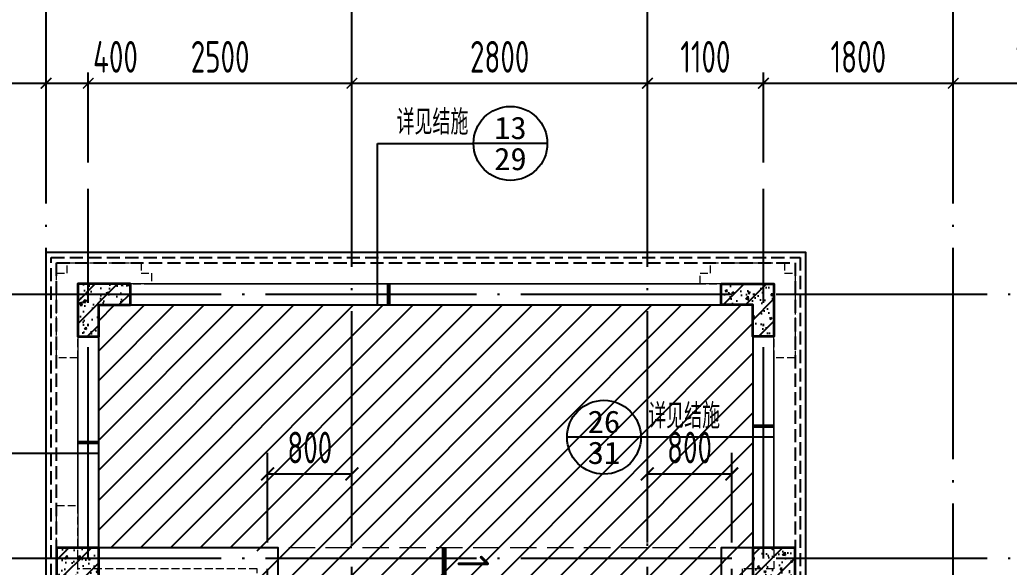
# Model space of a CAD drawing. Extents: x -655480 to 203344, y -294099 to 287156.
# Drawn here: x -183763 to -174383, y 139208 to 144392 of the extents above; entities that cross this region are included whole.
import ezdxf
from ezdxf.enums import TextEntityAlignment as Align

# ---------------------------------------------------------------- set-up
doc = ezdxf.new("R2010")
doc.units = 0
doc.header["$LTSCALE"] = 1000
for name, pattern in [('__DASH', [0.35, 0.25, -0.1]), ('DASH', [0.35, 0.25, -0.1]), ('DOTE', [2.42, 2, -0.2, 0.02, -0.2])]:
    doc.linetypes.add(name, pattern=pattern)
doc.layers.get('0').update_dxf_attribs({"linetype": 'CONTINUOUS'})
doc.layers.get('DEFPOINTS').update_dxf_attribs({"linetype": 'CONTINUOUS'})
for name, color, linetype in [('A-AXIS', 1, 'CONTINUOUS'), ('A-DOTE', 10, 'DOTE'), ('DIM_IDEN', 67, 'CONTINUOUS'), ('PUB_TEXT', 2, 'CONTINUOUS'), ('ROOF', 183, 'CONTINUOUS'), ('S-B板填充', 251, 'CONTINUOUS'), ('S-L主梁线', 4, 'DASH'), ('S-Q墙填充', 252, 'CONTINUOUS'), ('S-Q墙标注', 3, 'CONTINUOUS'), ('S-Y一般标注', 3, 'CONTINUOUS'), ('S-Z柱填充', 252, 'CONTINUOUS'), ('S-Z柱实线', 6, 'CONTINUOUS'), ('THICK', 6, 'CONTINUOUS')]:
    doc.layers.add(name, color=color, linetype=linetype)
doc.layers.add('平面-看线', color=45, linetype='CONTINUOUS', lineweight=15)
doc.styles.add('_TCH_AXIS', font='COMPLEX', dxfattribs={"bigfont": 'GBCBIG'})
doc.styles.add('_TCH_LABEL', font='simhei.ttf')
doc.styles.add('TSSD_DIMENSION', font='Tssdeng.shx', dxfattribs={"width": 0.7, "bigfont": 'tssdchn.shx'})
doc.styles.add('TSSD_Label', font='Tssdeng.shx', dxfattribs={"width": 0.7, "bigfont": 'hztxt.shx'})
doc.styles.add('TSSD_REIN', font='tssdeng.shx', dxfattribs={"width": 0.7, "height": 300, "bigfont": 'tssdchn.shx'})
doc.styles.add('结构文字', font='zstxt.shx', dxfattribs={"width": 0.7, "bigfont": 'zshz.shx'})
doc.dimstyles.new('STRUCK', dxfattribs={"dimtxt": 400, "dimasz": 121, "dimexe": 200, "dimexo": 150, "dimgap": 115, "dimtad": 1, "dimdec": 0, "dimdsep": 46, "dimtxsty": '结构文字', "dimblk": 'ARCHTICK', "dimcen": 400, "dimclrd": 3, "dimclre": 3, "dimclrt": 7, "dimadec": 0, "dimazin": 0, "dimtfac": 1, "dimtdec": 0, "dimtix": 1, "dimtmove": 2, "dimatfit": 3, "dimldrblk": '_DIMX', "dimfxl": 1, "dimtolj": 1, "dimtzin": 0, "dimarcsym": 0})
doc.dimstyles.new('TSSD_100_100', dxfattribs={"dimtxt": 300, "dimasz": 100, "dimexe": 100, "dimexo": 250, "dimgap": 100, "dimtad": 1, "dimdec": 0, "dimzin": 0, "dimdsep": 46, "dimtxsty": 'TSSD_DIMENSION', "dimblk": 'ARCHTICK', "dimcen": 0, "dimdle": 100, "dimclrt": 7, "dimadec": 0, "dimazin": 0, "dimtfac": 1, "dimtdec": 0, "dimtix": 1, "dimtmove": 2, "dimatfit": 3, "dimldrblk": 'ARCHTICK', "dimfxl": 1, "dimtolj": 1, "dimtzin": 0, "dimarcsym": 0})
pattern_1 = [(50, (46738.58, -83346.06), (215.17805, -18.82564), [22.5, -247.5]), (355, (46738.58, -83346.06), (-41.6254, 225.65764), [18, -198]), (100.4514, (46756.5, -83347.63), (173.55281, 206.83186), [19.12206, -210.34263]), (46.1842, (46738.58, -83286.06), (320.1723, -49.6557), [33.75, -371.25]), (96.6356, (46765.26, -83290.2), (280.3988, 292.23536), [28.6831, -315.5139]), (351.1842, (46738.58, -83286.06), (280.3986, 292.2356), [27, -297]), (21, (46768.58, -83301.06), (179.07212, -120.78567), [22.5, -247.5]), (326, (46768.58, -83301.06), (72.9946, 217.545), [18, -198]), (71.4514, (46783.5, -83311.13), (252.0668, 96.75915), [19.12206, -210.34263]), (37.5, (46738.58, -83346.06), (3.647957, 99.868156), [0, -195.6, 0, -201, 0, -198.75]), (7.5, (46738.58, -83346.06), (78.92086, 118.32351), [0, -114.6, 0, -191.1, 0, -75.75]), (327.5, (46671.68, -83346.06), (160.14673, -6.76646), [0, -75, 0, -234, 0, -310.5]), (317.5, (46641.68, -83346.06), (174.95585, 30.0315), [0, -97.5, 0, -155.4, 0, -220.5]), (45, (46738.58, -83346.06), (-106.06602, 106.06602), [])]

# ---------------------------------------------------------------- blocks, each defined once
blk = doc.blocks.new('_ArchTick')
at = {"color": 0, "linetype": 'ByBlock', "const_width": 0.15}
blk.add_lwpolyline([(-0.5, -0.5), (0.5, 0.5)], dxfattribs=at)
blk = doc.blocks.new('*D79')
at = {"layer": 'DEFPOINTS', "color": 0, "transparency": 16777216}
for p in [(12800, 22100), (11100, 21100), (12800, 21100)]:
    blk.add_point(p, dxfattribs=at)
at = {"layer": 'S-Y一般标注', "color": 0, "lineweight": -2, "transparency": 16777216}
for p, q in [((11100, 21350), (11100, 22200)), ((12800, 21350), (12800, 22200)), ((11000, 22100), (12900, 22100))]:
    blk.add_line(p, q, dxfattribs=at)
at = {"layer": 'S-Y一般标注', "color": 0, "lineweight": -2, "transparency": 16777216, "xscale": 100, "yscale": 100, "zscale": 100, "rotation": 180}
blk.add_blockref('_ArchTick', (11100, 22100), dxfattribs=at)
at = {"layer": 'S-Y一般标注', "color": 0, "lineweight": -2, "transparency": 16777216, "xscale": 100, "yscale": 100, "zscale": 100}
blk.add_blockref('_ArchTick', (12800, 22100), dxfattribs=at)
at = {"layer": 'S-Y一般标注', "color": 7, "transparency": 16777216, "insert": (11950, 22350), "char_height": 300, "attachment_point": 5, "style": 'TSSD_DIMENSION'}
blk.add_mtext('\\A1;1700', dxfattribs=at)
blk = doc.blocks.new('*D80')
at = {"layer": 'DEFPOINTS', "color": 0, "transparency": 16777216}
for p in [(13200, 22100), (12800, 21100), (13200, 21100)]:
    blk.add_point(p, dxfattribs=at)
at = {"layer": 'S-Y一般标注', "color": 0, "lineweight": -2, "transparency": 16777216}
for p, q in [((12800, 21350), (12800, 22200)), ((13200, 21350), (13200, 22200)), ((12700, 22100), (13300, 22100))]:
    blk.add_line(p, q, dxfattribs=at)
at = {"layer": 'S-Y一般标注', "color": 0, "lineweight": -2, "transparency": 16777216, "xscale": 100, "yscale": 100, "zscale": 100, "rotation": 180}
blk.add_blockref('_ArchTick', (12800, 22100), dxfattribs=at)
at = {"layer": 'S-Y一般标注', "color": 0, "lineweight": -2, "transparency": 16777216, "xscale": 100, "yscale": 100, "zscale": 100}
blk.add_blockref('_ArchTick', (13200, 22100), dxfattribs=at)
at = {"layer": 'S-Y一般标注', "color": 7, "transparency": 16777216, "insert": (13458.1, 22350), "char_height": 300, "attachment_point": 5, "style": 'TSSD_DIMENSION'}
blk.add_mtext('\\A1;400', dxfattribs=at)
blk = doc.blocks.new('*D81')
at = {"layer": 'DEFPOINTS', "color": 0, "transparency": 16777216}
for p in [(18500, 22100), (15700, 21100), (18500, 21100)]:
    blk.add_point(p, dxfattribs=at)
at = {"layer": 'S-Y一般标注', "color": 0, "lineweight": -2, "transparency": 16777216}
for p, q in [((15700, 21350), (15700, 22200)), ((18500, 21350), (18500, 22200)), ((15600, 22100), (18600, 22100))]:
    blk.add_line(p, q, dxfattribs=at)
at = {"layer": 'S-Y一般标注', "color": 0, "lineweight": -2, "transparency": 16777216, "xscale": 100, "yscale": 100, "zscale": 100, "rotation": 180}
blk.add_blockref('_ArchTick', (15700, 22100), dxfattribs=at)
at = {"layer": 'S-Y一般标注', "color": 0, "lineweight": -2, "transparency": 16777216, "xscale": 100, "yscale": 100, "zscale": 100}
blk.add_blockref('_ArchTick', (18500, 22100), dxfattribs=at)
at = {"layer": 'S-Y一般标注', "color": 7, "transparency": 16777216, "insert": (17100, 22350), "char_height": 300, "attachment_point": 5, "style": 'TSSD_DIMENSION'}
blk.add_mtext('\\A1;2800', dxfattribs=at)
blk = doc.blocks.new('*D82')
at = {"layer": 'DEFPOINTS', "color": 0, "transparency": 16777216}
for p in [(19600, 22100), (18500, 21100), (19600, 21100)]:
    blk.add_point(p, dxfattribs=at)
at = {"layer": 'S-Y一般标注', "color": 0, "lineweight": -2, "transparency": 16777216}
for p, q in [((18500, 21350), (18500, 22200)), ((19600, 21350), (19600, 22200)), ((18400, 22100), (19700, 22100))]:
    blk.add_line(p, q, dxfattribs=at)
at = {"layer": 'S-Y一般标注', "color": 0, "lineweight": -2, "transparency": 16777216, "xscale": 100, "yscale": 100, "zscale": 100, "rotation": 180}
blk.add_blockref('_ArchTick', (18500, 22100), dxfattribs=at)
at = {"layer": 'S-Y一般标注', "color": 0, "lineweight": -2, "transparency": 16777216, "xscale": 100, "yscale": 100, "zscale": 100}
blk.add_blockref('_ArchTick', (19600, 22100), dxfattribs=at)
at = {"layer": 'S-Y一般标注', "color": 7, "transparency": 16777216, "insert": (19050, 22350), "char_height": 300, "attachment_point": 5, "style": 'TSSD_DIMENSION'}
blk.add_mtext('\\A1;1100', dxfattribs=at)
blk = doc.blocks.new('*D83')
at = {"layer": 'DEFPOINTS', "color": 0, "transparency": 16777216}
for p in [(23100, 22100), (21400, 21100), (23100, 21100)]:
    blk.add_point(p, dxfattribs=at)
at = {"layer": 'S-Y一般标注', "color": 0, "lineweight": -2, "transparency": 16777216}
for p, q in [((21400, 21350), (21400, 22200)), ((23100, 21350), (23100, 22200)), ((21300, 22100), (23200, 22100))]:
    blk.add_line(p, q, dxfattribs=at)
at = {"layer": 'S-Y一般标注', "color": 0, "lineweight": -2, "transparency": 16777216, "xscale": 100, "yscale": 100, "zscale": 100, "rotation": 180}
blk.add_blockref('_ArchTick', (21400, 22100), dxfattribs=at)
at = {"layer": 'S-Y一般标注', "color": 0, "lineweight": -2, "transparency": 16777216, "xscale": 100, "yscale": 100, "zscale": 100}
blk.add_blockref('_ArchTick', (23100, 22100), dxfattribs=at)
at = {"layer": 'S-Y一般标注', "color": 7, "transparency": 16777216, "insert": (22250, 22350), "char_height": 300, "attachment_point": 5, "style": 'TSSD_DIMENSION'}
blk.add_mtext('\\A1;1700', dxfattribs=at)
blk = doc.blocks.new('*D111')
at = {"layer": 'DEFPOINTS', "color": 0, "transparency": 16777216}
for p in [(15700, 22100), (13200, 21100), (15700, 21100)]:
    blk.add_point(p, dxfattribs=at)
at = {"layer": 'S-Y一般标注', "color": 0, "lineweight": -2, "transparency": 16777216}
for p, q in [((13200, 21350), (13200, 22200)), ((15700, 21350), (15700, 22200)), ((13100, 22100), (15800, 22100))]:
    blk.add_line(p, q, dxfattribs=at)
at = {"layer": 'S-Y一般标注', "color": 0, "lineweight": -2, "transparency": 16777216, "xscale": 100, "yscale": 100, "zscale": 100, "rotation": 180}
blk.add_blockref('_ArchTick', (13200, 22100), dxfattribs=at)
at = {"layer": 'S-Y一般标注', "color": 0, "lineweight": -2, "transparency": 16777216, "xscale": 100, "yscale": 100, "zscale": 100}
blk.add_blockref('_ArchTick', (15700, 22100), dxfattribs=at)
at = {"layer": 'S-Y一般标注', "color": 7, "transparency": 16777216, "insert": (14450, 22350), "char_height": 300, "attachment_point": 5, "style": 'TSSD_DIMENSION'}
blk.add_mtext('\\A1;2500', dxfattribs=at)
blk = doc.blocks.new('*D112')
at = {"layer": 'DEFPOINTS', "color": 0, "transparency": 16777216}
for p in [(21400, 22100), (19600, 21100), (21400, 21100)]:
    blk.add_point(p, dxfattribs=at)
at = {"layer": 'S-Y一般标注', "color": 0, "lineweight": -2, "transparency": 16777216}
for p, q in [((19600, 21350), (19600, 22200)), ((21400, 21350), (21400, 22200)), ((19500, 22100), (21500, 22100))]:
    blk.add_line(p, q, dxfattribs=at)
at = {"layer": 'S-Y一般标注', "color": 0, "lineweight": -2, "transparency": 16777216, "xscale": 100, "yscale": 100, "zscale": 100, "rotation": 180}
blk.add_blockref('_ArchTick', (19600, 22100), dxfattribs=at)
at = {"layer": 'S-Y一般标注', "color": 0, "lineweight": -2, "transparency": 16777216, "xscale": 100, "yscale": 100, "zscale": 100}
blk.add_blockref('_ArchTick', (21400, 22100), dxfattribs=at)
at = {"layer": 'S-Y一般标注', "color": 7, "transparency": 16777216, "insert": (20500, 22350), "char_height": 300, "attachment_point": 5, "style": 'TSSD_DIMENSION'}
blk.add_mtext('\\A1;1800', dxfattribs=at)
blk = doc.blocks.new('20210729.03492876')
at = {"layer": 'ROOF', "ltscale": 0.8}
for points in [[(10500, 13200), (8500, 13200), (8500, 16500), (15700, 16500), (15700, 12900), (15100, 12900)], [(10700, 13250), (10700, 13700), (9000, 13700), (9000, 16000), (15200, 16000), (15200, 13700), (14900, 13700), (14900, 13250)]]:
    blk.add_lwpolyline(points, dxfattribs=at)
at = {"layer": 'ROOF', "linetype": '__DASH', "ltscale": 0.5}
for points in [[(10500, 13250), (8550, 13250), (8550, 16450), (15650, 16450), (15650, 12950), (15100, 12950)], [(10500, 13300), (8600, 13300), (8600, 16400), (15600, 16400), (15600, 13000), (15100, 13000)]]:
    blk.add_lwpolyline(points, dxfattribs=at)
at = {"layer": '平面-看线', "linetype": 'DASH', "ltscale": 0.3}
for points in [[(8600, 13300), (8600, 14100), (8800, 14100), (8800, 15500), (8600.3, 15500), (8600.3, 16300), (8700.3, 16300), (8700.3, 16400), (8990.3, 16400), (8990.3, 16400), (9110.3, 16400), (9110.3, 16400), (9400.3, 16400), (9400.3, 16300), (9500.3, 16300), (9500.3, 16200), (14699.7, 16200), (14699.7, 16300), (14799.7, 16300), (14799.7, 16400), (15089.7, 16400), (15089.7, 16400), (15209.7, 16400), (15209.7, 16400), (15499.7, 16400), (15499.7, 16300), (15599.7, 16300), (15599.7, 15500), (15400, 15500), (15400, 13700), (15600, 13700), (15600, 13000)], [(10500, 13250), (10500, 13500), (8800, 13500), (8800, 16200), (15400, 16200), (15400, 13500), (15100, 13500), (15100, 13250)]]:
    blk.add_lwpolyline(points, dxfattribs=at)
blk = doc.blocks.new('20210807.15313138')
at = {"layer": 'S-Z柱填充'}
h = blk.add_hatch(dxfattribs=at)
h.set_pattern_fill('ARMORED', color=256, scale=30, style=0)
h.set_pattern_definition(pattern_1)
h.paths.add_polyline_path([(70015.7, 72539.5), (69515.7, 72539.5), (69515.7, 72039.5), (69715.7, 72039.5), (69715.7, 72339.5), (70015.7, 72339.5)])
h = blk.add_hatch(dxfattribs=at)
h.set_pattern_fill('ARMORED', color=256, scale=30, style=0)
h.set_pattern_definition(pattern_1)
h.paths.add_polyline_path([(75615.6, 72539.5), (76115.6, 72539.5), (76115.6, 72039.5), (75915.6, 72039.5), (75915.6, 72339.5), (75615.6, 72339.5)])
h = blk.add_hatch(dxfattribs=at)
h.set_pattern_fill('ARMORED', color=256, scale=30, style=0)
h.set_pattern_definition([(50, (-310092.94, 38050.78), (215.178055, -18.82564), [22.5, -247.5]), (355, (-310092.94, 38050.78), (-41.6254, 225.65764), [18, -198]), (100.4514, (-310075.01, 38049.2), (173.55281, 206.83186), [19.12206, -210.34263]), (46.1842, (-310092.94, 38110.78), (320.17231, -49.6557), [33.75, -371.25]), (96.6356, (-310066.26, 38106.64), (280.3988, 292.23536), [28.6831, -315.5139]), (351.1842, (-310092.94, 38110.78), (280.39858, 292.23558), [27, -297]), (21, (-310062.94, 38095.78), (179.072116, -120.78567), [22.5, -247.5]), (326, (-310062.94, 38095.78), (72.9946, 217.54501), [18, -198]), (71.4514, (-310048.02, 38085.71), (252.06679, 96.75915), [19.12206, -210.34263]), (37.5, (-310092.945, 38050.78), (3.647957, 99.868156), [0, -195.6, 0, -201, 0, -198.75]), (7.5, (-310092.94, 38050.78), (78.92086, 118.323514), [0, -114.6, 0, -191.1, 0, -75.75]), (327.5, (-310159.845, 38050.78), (160.146731, -6.766462), [0, -75, 0, -234, 0, -310.5]), (317.5, (-310189.84, 38050.78), (174.95585, 30.031495), [0, -97.5, 0, -155.4, 0, -220.5]), (45, (-310092.94, 38050.78), (-106.06602, 106.06602), [])])
h.paths.add_polyline_path([(69715.6, 70039.5), (69315.6, 70039.5), (69315.6, 69639.5), (69715.6, 69639.5)])
h = blk.add_hatch(dxfattribs=at)
h.set_pattern_fill('ARMORED', color=256, scale=30, style=0)
h.set_pattern_definition([(50, (-309692.94, 38050.78), (215.178055, -18.82564), [22.5, -247.5]), (355, (-309692.94, 38050.78), (-41.6254, 225.65764), [18, -198]), (100.4514, (-309675.01, 38049.21), (173.55281, 206.83186), [19.12206, -210.34263]), (46.1842, (-309692.94, 38110.78), (320.17231, -49.6557), [33.75, -371.25]), (96.6356, (-309666.26, 38106.64), (280.3988, 292.23536), [28.6831, -315.5139]), (351.1842, (-309692.94, 38110.78), (280.39858, 292.23558), [27, -297]), (21, (-309662.94, 38095.78), (179.072116, -120.78567), [22.5, -247.5]), (326, (-309662.94, 38095.78), (72.9946, 217.54501), [18, -198]), (71.4514, (-309648.02, 38085.71), (252.06679, 96.75915), [19.12206, -210.34263]), (37.5, (-309692.945, 38050.78), (3.647957, 99.868156), [0, -195.6, 0, -201, 0, -198.75]), (7.5, (-309692.94, 38050.78), (78.92086, 118.323514), [0, -114.6, 0, -191.1, 0, -75.75]), (327.5, (-309759.845, 38050.78), (160.146731, -6.766462), [0, -75, 0, -234, 0, -310.5]), (317.5, (-309789.84, 38050.78), (174.95585, 30.031495), [0, -97.5, 0, -155.4, 0, -220.5]), (45, (-309692.94, 38050.78), (-106.06602, 106.06602), [])])
h.paths.add_polyline_path([(76315.6, 70039.5), (75915.6, 70039.5), (75915.6, 69639.5), (76315.6, 69639.5)])
at = {"layer": 'S-L主梁线', "linetype": 'ByBlock', "lineweight": 18}
for p, q in [((75715.6, 72539.5), (70015.7, 72539.5)), ((76115.6, 70039.5), (76115.6, 72139.5)), ((69515.7, 72039.5), (69515.6, 70039.5))]:
    blk.add_line(p, q, dxfattribs=at)
at = {"layer": 'S-L主梁线', "linetype": 'DASH', "lineweight": 18}
for p, q in [((70015.7, 72339.5), (75715.6, 72339.5)), ((75915.6, 72139.5), (75915.6, 70039.5)), ((69715.6, 70039.5), (69715.6, 72039.5)), ((71315.2, 70039.6), (69715.6, 70039.5)), ((72115.6, 70039.7), (71315.1, 70039.6)), ((74914.9, 70039.7), (72115.6, 70039.7)), ((75915.6, 70039.7), (74914.9, 70039.7))]:
    blk.add_line(p, q, dxfattribs=at)
at = {"layer": 'S-Z柱实线', "lineweight": 35}
for points in [[(70015.7, 72539.5), (69515.7, 72539.5), (69515.7, 72039.5), (69715.7, 72039.5), (69715.7, 72339.5), (70015.7, 72339.5), (70015.7, 72539.5)], [(75615.6, 72539.5), (76115.6, 72539.5), (76115.6, 72039.5), (75915.6, 72039.5), (75915.6, 72339.5), (75615.6, 72339.5), (75615.6, 72539.5)]]:
    blk.add_lwpolyline(points, dxfattribs=at)
for points in [[(69715.6, 70039.5), (69315.6, 70039.5), (69315.6, 69639.5), (69715.6, 69639.5)], [(76315.6, 70039.5), (75915.6, 70039.5), (75915.6, 69639.5), (76315.6, 69639.5)]]:
    blk.add_lwpolyline(points, close=True, dxfattribs=at)
blk = doc.blocks.new('*D1358')
at = {"layer": 'DEFPOINTS', "color": 0, "transparency": 16777216}
for p in [(-180613.6, 140091.4), (-181413.6, 139291.4), (-180613.6, 139291.4)]:
    blk.add_point(p, dxfattribs=at)
at = {"layer": 'S-Q墙标注', "color": 3, "lineweight": -2, "transparency": 16777216}
for p, q in [((-181413.6, 139441.4), (-181413.6, 140291.4)), ((-180613.6, 139441.4), (-180613.6, 140291.4)), ((-181413.6, 140091.4), (-180613.6, 140091.4))]:
    blk.add_line(p, q, dxfattribs=at)
at = {"layer": 'S-Q墙标注', "color": 3, "lineweight": -2, "transparency": 16777216, "xscale": 121, "yscale": 121, "zscale": 121, "rotation": 180}
blk.add_blockref('_ArchTick', (-181413.6, 140091.4), dxfattribs=at)
at = {"layer": 'S-Q墙标注', "color": 3, "lineweight": -2, "transparency": 16777216, "xscale": 121, "yscale": 121, "zscale": 121}
blk.add_blockref('_ArchTick', (-180613.6, 140091.4), dxfattribs=at)
at = {"layer": 'S-Q墙标注', "color": 7, "transparency": 16777216, "insert": (-181013.6, 140341.4), "char_height": 300, "attachment_point": 5, "style": 'TSSD_REIN'}
blk.add_mtext('\\A1;800', dxfattribs=at)
blk = doc.blocks.new('_DIMX')
blk.add_line((-150, 0), (150, 0))
at = {"const_width": 50}
blk.add_lwpolyline([(-70, -70), (70, 70)], dxfattribs=at)
blk = doc.blocks.new('*D1359')
at = {"layer": 'DEFPOINTS', "color": 0, "transparency": 16777216}
for p in [(-177013.6, 140091.4), (-177813.6, 139291.4), (-177013.6, 139291.4)]:
    blk.add_point(p, dxfattribs=at)
at = {"layer": 'S-Q墙标注', "color": 3, "lineweight": -2, "transparency": 16777216}
for p, q in [((-177813.6, 139441.4), (-177813.6, 140291.4)), ((-177013.6, 139441.4), (-177013.6, 140291.4)), ((-177813.6, 140091.4), (-177013.6, 140091.4))]:
    blk.add_line(p, q, dxfattribs=at)
at = {"layer": 'S-Q墙标注', "color": 3, "lineweight": -2, "transparency": 16777216, "xscale": 121, "yscale": 121, "zscale": 121, "rotation": 180}
blk.add_blockref('_ArchTick', (-177813.6, 140091.4), dxfattribs=at)
at = {"layer": 'S-Q墙标注', "color": 3, "lineweight": -2, "transparency": 16777216, "xscale": 121, "yscale": 121, "zscale": 121}
blk.add_blockref('_ArchTick', (-177013.6, 140091.4), dxfattribs=at)
at = {"layer": 'S-Q墙标注', "color": 7, "transparency": 16777216, "insert": (-177413.6, 140341.4), "char_height": 300, "attachment_point": 5, "style": 'TSSD_REIN'}
blk.add_mtext('\\A1;800', dxfattribs=at)
blk = doc.blocks.new('20210811.10154474')
at = {"layer": 'DIM_IDEN'}
for p, q in [((11689.9, 18334.7), (12598.9, 18334.7)), ((11689.9, 16804.7), (11689.9, 18334.7)), ((13298.9, 18334.7), (12598.9, 18334.7)), ((14185.6, 15552.2), (13485.6, 15552.2)), ((15030.4, 15552.2), (14185.6, 15552.2)), ((15447.1, 15552.2), (15030.4, 15552.2)), ((8321.2, 15398.5), (7552.1, 15398.5)), ((9047.1, 15398.5), (8321.2, 15398.5))]:
    blk.add_line(p, q, dxfattribs=at)
at = {"layer": 'DIM_IDEN', "const_width": 35}
for points in [[(11794.9, 16804.7), (11794.9, 17004.6)], [(15447.1, 15657.2), (15247.1, 15657.2)], [(9047.1, 15503.5), (8847.1, 15503.5)]]:
    blk.add_lwpolyline(points, dxfattribs=at)
at = {"layer": 'DIM_IDEN'}
for centre in [(12948.9, 18334.7), (13835.6, 15552.2)]:
    blk.add_circle(centre, 350, dxfattribs=at)
at = {"layer": 'PUB_TEXT', "style": '_TCH_AXIS'}
for p in [(11869.5, 18417.8), (14255.7, 15635.3)]:
    blk.add_text('详见结施', height=236.31, dxfattribs=at).set_placement(p)
at = {"layer": 'PUB_TEXT', "style": '_TCH_LABEL'}
for s, height, width, p, p2 in [('13', 212.7, 1.00565, (12795.1, 18375.4), (13102.8, 18375.4)), ('29', 212.7, 1.00565, (12795.1, 18081.3), (13102.8, 18081.3)), ('26', 212.33, 1.011364, (13681.2, 15592.9), (13990, 15592.9)), ('31', 212.7, 1.00565, (13681.8, 15298.8), (13989.4, 15298.8))]:
    blk.add_text(s, height=height, dxfattribs=dict(at, width=width)).set_placement(p, p2, align=Align.FIT)
blk = doc.blocks.new('20210726.16350016')
at = {"layer": 'A-AXIS'}
for p, q in [((12800, 21100), (12800, 23900)), ((15700, 21100), (15700, 23900)), ((18500, 21100), (18500, 23900)), ((21400, 21100), (21400, 23900))]:
    blk.add_line(p, q, dxfattribs=at)
at = {"layer": 'A-DOTE'}
for p, q in [((12800, 13700), (12800, 21100)), ((13200, 17600), (13200, 21100)), ((15700, 13100.3), (15700, 21100)), ((18500, 13100.3), (18500, 21100)), ((19600, 17600), (19600, 21100)), ((21400, 13700), (21400, 21100)), ((55600, 20100), (3600, 20100)), ((55600, 17600), (3600, 17600)), ((14900, 15500), (14900, 17600)), ((19300, 15500), (19300, 17600))]:
    blk.add_line(p, q, dxfattribs=at)
at = {"layer": 'S-Y一般标注'}
for base, p1, p2, picture, middle in [((12800, 22100), (11100, 21100), (12800, 21100), '*D79', (11950, 22350)), ((15700, 22100), (13200, 21100), (15700, 21100), '*D111', (14450, 22350)), ((18500, 22100), (15700, 21100), (18500, 21100), '*D81', (17100, 22350)), ((19600, 22100), (18500, 21100), (19600, 21100), '*D82', (19050, 22350)), ((21400, 22100), (19600, 21100), (21400, 21100), '*D112', (20500, 22350)), ((23100, 22100), (21400, 21100), (23100, 21100), '*D83', (22250, 22350))]:
    dim = blk.add_linear_dim(base=base, p1=p1, p2=p2, dimstyle='TSSD_100_100', dxfattribs=at)
    dim.commit()
    dim.dimension.update_dxf_attribs({"geometry": picture, "text_midpoint": middle})
dim = blk.add_linear_dim(base=(13200, 22100), p1=(12800, 21100), p2=(13200, 21100), dimstyle='TSSD_100_100', dxfattribs=at)
dim.commit()
dim.dimension.update_dxf_attribs({"geometry": '*D80', "text_midpoint": (13458.1, 22350), "dimtype": 160})

msp = doc.modelspace()

# ---------------------------------------------------------------- hatches: boundary and pattern name
at = {"layer": 'S-B板填充'}
h = msp.add_hatch(dxfattribs=at)
h.set_pattern_fill('METAL', color=256, scale=50, style=0)
h.set_pattern_definition([(45, (-93979.7, -12952.44), (-141.42136, 141.42136), [])])
edge = h.paths.add_edge_path()
edge.add_line((-181513.64, 138941.31), (-176813.65, 138941.55))
edge.add_line((-176813.65, 138941.55), (-176813.64, 139391.57))
edge.add_line((-176813.64, 139391.57), (-176813.65, 139591.43))
edge.add_line((-176813.65, 139591.43), (-176813.65, 141691.43))
edge.add_line((-176813.65, 141691.43), (-183013.64, 141691.43))
edge.add_line((-183013.64, 141691.43), (-183013.65, 139391.43))
edge.add_line((-183013.65, 139391.43), (-181513.66, 139391.43))
edge.add_line((-181513.66, 139391.43), (-181513.64, 138941.43))

# ---------------------------------------------------------------- linework, layer by layer
at = {"layer": 'THICK', "const_width": 50}
msp.add_lwpolyline([(-179739.67, 139096.55), (-179739.67, 139396.55)], dxfattribs=at)

# ---------------------------------------------------------------- block references
msp.add_blockref('20210729.03492876', (-192013.65, 125691.43))
at = {"layer": 'A-DOTE'}
msp.add_blockref('20210726.16350016', (-196313.65, 121691.38), dxfattribs=at)
at = {"layer": 'PUB_TEXT'}
msp.add_blockref('20210811.10154474', (-192060.73, 124886.8), dxfattribs=at)
at = {"layer": 'S-Q墙填充'}
msp.add_blockref('20210807.15313138', (-252729.29, 69351.89), dxfattribs=at)

# ---------------------------------------------------------------- texts
at = {"layer": 'THICK', "style": 'TSSD_Label'}
msp.add_text('1', height=300, rotation=270, dxfattribs=at).set_placement((-179614.67, 139327.32))

# ---------------------------------------------------------------- dimensions: what is measured, and where the dimension line sits
at = {"layer": 'S-Q墙标注'}
for base, p1, p2, picture, middle in [((-180613.65, 140091.43), (-181413.65, 139291.43), (-180613.65, 139291.43), '*D1358', (-181013.65, 140341.43)), ((-177013.65, 140091.43), (-177813.65, 139291.43), (-177013.65, 139291.43), '*D1359', (-177413.65, 140341.43))]:
    dim = msp.add_linear_dim(base=base, p1=p1, p2=p2, dimstyle='STRUCK', override={"dimtxt": 300, "dimgap": 100, "dimtxsty": 'TSSD_REIN'}, dxfattribs=at)
    dim.commit()
    dim.dimension.update_dxf_attribs({"geometry": picture, "text_midpoint": middle})

doc.saveas('drawing.dxf')
